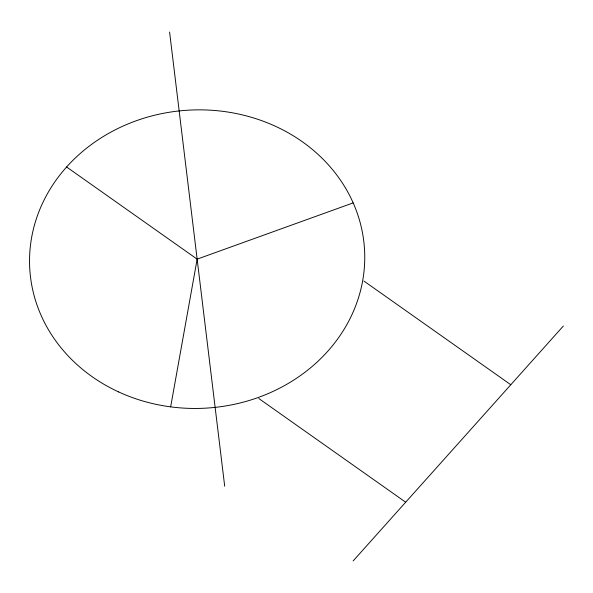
<?xml version="1.0" encoding="UTF-8"?>
<svg xmlns="http://www.w3.org/2000/svg" width="593" height="593" viewBox="0 0 593 593"><rect width="100%" height="100%" fill="white"/><g stroke="black" fill="none" stroke-linecap="round" stroke-linejoin="round"><path stroke-width="0.89" d="M170.658 406.865L197.15 259.148L353.176 202.888M353.131 560.941L563.35 326.017M363.932 281.067L510.795 384.746M66.601 166.989L197.15 259.148M258.822 398.526L405.686 502.212M169.591 32.059L224.703 486.245M118.644 391.936A167.656 149.243 -3.1 0 0 364.643 251.884A167.656 149.243 -3.1 0 0 108.163 133.64A167.656 149.243 -3.1 0 0 118.644 391.936"/></g></svg>
